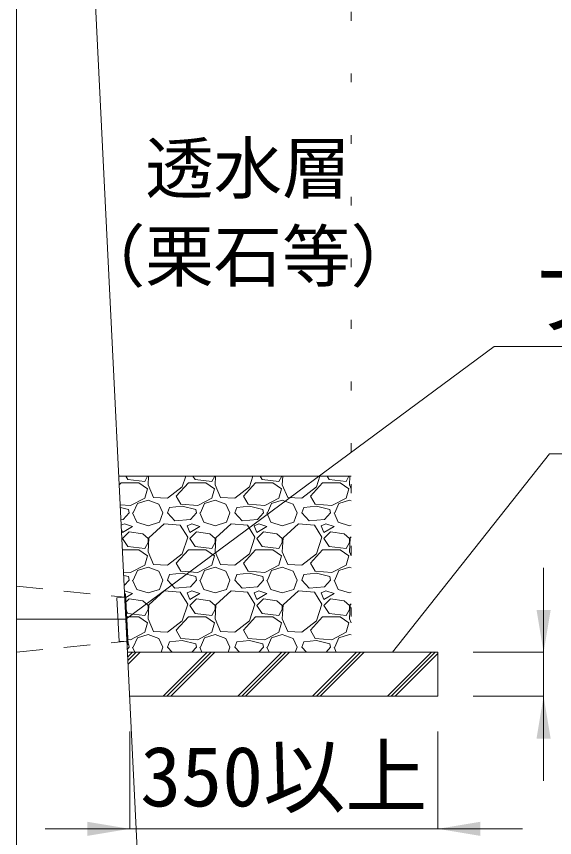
# Model space of a CAD drawing. Units: millimetres at full size, sheet at 1:40; details may follow other scales. Extents: x 221193 to 264773, y 874627 to 883926.
# Drawn here: x 258208 to 258819, y 878707 to 879640 of the extents above; entities that cross this region are included whole.
import ezdxf
from ezdxf.enums import TextEntityAlignment as Align

# ---------------------------------------------------------------- set-up
doc = ezdxf.new("R2010")
doc.units = ezdxf.units.MM
doc.header["$LTSCALE"] = 40
for name, pattern in [('DOTTED', [1.75, 0.25, -1.5]), ('USER1', [10, 6.25, -1.25, 1.25, -1.25]), ('USER2', [1.35, 0.75, -0.6])]:
    doc.linetypes.add(name, pattern=pattern)
for name, color, linetype, lineweight in [('0_2', 7, 'Continuous', 15), ('ハッチング', 7, 'Continuous', 5), ('フィルター', 3, 'Continuous', 13), ('寸法線', 7, 'Continuous', 13), ('引出線', 4, 'Continuous', 9), ('本体', 2, 'Continuous', 20), ('補助線', 8, 'Continuous', 13)]:
    doc.layers.add(name, color=color, linetype=linetype, lineweight=lineweight)
doc.styles.add('ＭＳ ゴシック', font='')
doc.styles.get('ＭＳ ゴシック').set_extended_font_data('MS Gothic')

# ---------------------------------------------------------------- blocks, each defined once
blk = doc.blocks.new('filled_arrow')
at = {"color": 0, "linetype": 'Continuous', "lineweight": -2}
blk.add_solid([(7.5, 1.25), (0, 0), (7.5, -1.25)], dxfattribs=at)

msp = doc.modelspace()

# ---------------------------------------------------------------- hatches: boundary and pattern name
at = {"layer": 'ハッチング'}
h = msp.add_hatch(dxfattribs=at)
h.set_pattern_fill('USER', color=256, style=0, pattern_type=2)
h.set_pattern_definition([(45, (152972.71, 887762.86), (-42.42641, 42.42641), []), (45, (152977.06, 887762.86), (-42.42641, 42.42641), []), (45, (152981.41, 887762.86), (-42.42641, 42.42641), [])])
h.paths.add_polyline_path([(258686.4, 878867.79), (258686.4, 878917.79), (258333.94, 878917.79), (258336.4, 878867.79)])

# ---------------------------------------------------------------- linework, layer by layer
at = {"layer": '0_2', "linetype": 'DOTTED', "lineweight": 9}
for p, q in [((258587.83, 879855.28), (258587.83, 879108.58)), ((258587.83, 879108.58), (258587.83, 878917.79))]:
    msp.add_line(p, q, dxfattribs=at)
at = {"layer": '0_2'}
for p, q in [((258333.94, 878917.79), (258686.4, 878917.79)), ((258686.4, 878917.79), (258686.4, 878867.79)), ((258336.4, 878867.79), (258686.4, 878867.79))]:
    msp.add_line(p, q, dxfattribs=at)
at = {"layer": 'ハッチング'}
for p, q in [((258332.03, 879117.79), (258334.45, 879114.16)), ((258334.45, 879114.16), (258353.5, 879111.88)), ((258353.5, 879111.88), (258356.78, 879117.79)), ((258357.77, 879117.79), (258357.31, 879108.07)), ((258396.17, 879105.78), (258400.01, 879117.79)), ((258408.23, 879117.79), (258410.65, 879114.16)), ((258410.65, 879114.16), (258429.7, 879111.88)), ((258429.7, 879111.88), (258432.98, 879117.79)), ((258433.97, 879117.79), (258433.51, 879108.07)), ((258472.37, 879105.78), (258476.21, 879117.79)), ((258484.43, 879117.79), (258486.85, 879114.16)), ((258486.85, 879114.16), (258505.9, 879111.88)), ((258505.9, 879111.88), (258509.18, 879117.79)), ((258510.17, 879117.79), (258509.71, 879108.07)), ((258548.57, 879105.78), (258552.41, 879117.79)), ((258560.63, 879117.79), (258563.05, 879114.16)), ((258563.05, 879114.16), (258582.1, 879111.88)), ((258582.1, 879111.88), (258585.38, 879117.79)), ((258586.37, 879117.79), (258585.91, 879108.07)), ((258324.59, 879107.87), (258326.83, 879110.35)), ((258326.83, 879110.35), (258346.64, 879110.35)), ((258346.64, 879110.35), (258356.54, 879103.49)), ((258356.54, 879103.49), (258353.5, 879092.83)), ((258357.31, 879108.07), (258363.4, 879093.59)), ((258379.4, 879092.83), (258396.17, 879105.78)), ((258389.31, 879095.11), (258403.03, 879110.35)), ((258403.03, 879110.35), (258422.84, 879110.35)), ((258422.84, 879110.35), (258432.74, 879103.49)), ((258432.74, 879103.49), (258429.7, 879092.83)), ((258433.51, 879108.07), (258439.6, 879093.59)), ((258455.6, 879092.83), (258472.37, 879105.78)), ((258465.51, 879095.11), (258479.23, 879110.35)), ((258479.23, 879110.35), (258499.04, 879110.35)), ((258499.04, 879110.35), (258508.94, 879103.49)), ((258508.94, 879103.49), (258505.9, 879092.83)), ((258509.71, 879108.07), (258515.8, 879093.59)), ((258531.8, 879092.83), (258548.57, 879105.78)), ((258541.71, 879095.11), (258555.43, 879110.35)), ((258555.43, 879110.35), (258575.24, 879110.35)), ((258575.24, 879110.35), (258585.14, 879103.49)), ((258585.14, 879103.49), (258582.1, 879092.83)), ((258585.91, 879108.07), (258587.83, 879103.48)), ((258394.64, 879085.97), (258389.31, 879095.11)), ((258470.84, 879085.97), (258465.51, 879095.11)), ((258547.04, 879085.97), (258541.71, 879095.11)), ((258337.49, 879084.44), (258325.7, 879085.39)), ((258353.5, 879092.83), (258337.49, 879084.44)), ((258340.54, 879076.06), (258345.11, 879086.73)), ((258345.11, 879086.73), (258357.31, 879090.54)), ((258357.31, 879090.54), (258369.5, 879085.97)), ((258363.4, 879093.59), (258379.4, 879092.83)), ((258369.5, 879085.97), (258374.07, 879076.06)), ((258413.69, 879084.44), (258394.64, 879085.97)), ((258429.7, 879092.83), (258413.69, 879084.44)), ((258416.74, 879076.06), (258421.31, 879086.73)), ((258421.31, 879086.73), (258433.51, 879090.54)), ((258433.51, 879090.54), (258445.7, 879085.97)), ((258439.6, 879093.59), (258455.6, 879092.83)), ((258445.7, 879085.97), (258450.27, 879076.06)), ((258489.89, 879084.44), (258470.84, 879085.97)), ((258505.9, 879092.83), (258489.89, 879084.44)), ((258492.94, 879076.06), (258497.51, 879086.73)), ((258497.51, 879086.73), (258509.71, 879090.54)), ((258509.71, 879090.54), (258521.9, 879085.97)), ((258515.8, 879093.59), (258531.8, 879092.83)), ((258521.9, 879085.97), (258526.47, 879076.06)), ((258566.09, 879084.44), (258547.04, 879085.97)), ((258582.1, 879092.83), (258566.09, 879084.44)), ((258569.14, 879076.06), (258573.71, 879086.73)), ((258573.71, 879086.73), (258585.91, 879090.54)), ((258585.91, 879090.54), (258587.83, 879089.82)), ((258335.21, 879079.87), (258325.85, 879082.21)), ((258335.97, 879076.06), (258329.11, 879068.44)), ((258335.97, 879076.06), (258335.21, 879079.87)), ((258339.78, 879076.06), (258344.35, 879065.39)), ((258370.26, 879065.39), (258374.07, 879076.06)), ((258379.4, 879076.06), (258381.69, 879082.16)), ((258387.79, 879066.92), (258379.4, 879076.06)), ((258396.17, 879083.68), (258381.69, 879082.16)), ((258411.41, 879079.87), (258396.17, 879083.68)), ((258412.17, 879076.06), (258405.31, 879068.44)), ((258412.17, 879076.06), (258411.41, 879079.87)), ((258415.98, 879076.06), (258420.55, 879065.39)), ((258446.46, 879065.39), (258450.27, 879076.06)), ((258455.6, 879076.06), (258457.89, 879082.16)), ((258463.99, 879066.92), (258455.6, 879076.06)), ((258472.37, 879083.68), (258457.89, 879082.16)), ((258487.61, 879079.87), (258472.37, 879083.68)), ((258488.37, 879076.06), (258481.51, 879068.44)), ((258488.37, 879076.06), (258487.61, 879079.87)), ((258492.18, 879076.06), (258496.75, 879065.39)), ((258522.66, 879065.39), (258526.47, 879076.06)), ((258531.8, 879076.06), (258534.09, 879082.16)), ((258540.19, 879066.92), (258531.8, 879076.06)), ((258548.57, 879083.68), (258534.09, 879082.16)), ((258563.81, 879079.87), (258548.57, 879083.68)), ((258564.57, 879076.06), (258557.71, 879068.44)), ((258564.57, 879076.06), (258563.81, 879079.87)), ((258568.38, 879076.06), (258572.95, 879065.39)), ((258329.11, 879068.44), (258326.54, 879068.22)), ((258405.31, 879068.44), (258387.79, 879066.92)), ((258481.51, 879068.44), (258463.99, 879066.92)), ((258557.71, 879068.44), (258540.19, 879066.92)), ((258330.64, 879063.87), (258326.84, 879062.24)), ((258327.09, 879057.12), (258328.35, 879053.96)), ((258328.35, 879053.96), (258339.78, 879060.82)), ((258339.78, 879060.82), (258330.64, 879063.87)), ((258344.35, 879065.39), (258357.31, 879061.58)), ((258357.31, 879061.58), (258370.26, 879065.39)), ((258375.59, 879063.87), (258358.07, 879047.87)), ((258393.88, 879062.35), (258375.59, 879063.87)), ((258402.26, 879048.63), (258393.88, 879062.35)), ((258406.84, 879063.87), (258401.5, 879061.58)), ((258401.5, 879061.58), (258404.55, 879053.96)), ((258404.55, 879053.96), (258415.98, 879060.82)), ((258415.98, 879060.82), (258406.84, 879063.87)), ((258420.55, 879065.39), (258433.51, 879061.58)), ((258433.51, 879061.58), (258446.46, 879065.39)), ((258451.79, 879063.87), (258434.27, 879047.87)), ((258470.08, 879062.35), (258451.79, 879063.87)), ((258478.46, 879048.63), (258470.08, 879062.35)), ((258483.04, 879063.87), (258477.7, 879061.58)), ((258477.7, 879061.58), (258480.75, 879053.96)), ((258480.75, 879053.96), (258492.18, 879060.82)), ((258492.18, 879060.82), (258483.04, 879063.87)), ((258496.75, 879065.39), (258509.71, 879061.58)), ((258509.71, 879061.58), (258522.66, 879065.39)), ((258527.99, 879063.87), (258510.47, 879047.87)), ((258546.28, 879062.35), (258527.99, 879063.87)), ((258554.66, 879048.63), (258546.28, 879062.35)), ((258559.24, 879063.87), (258553.9, 879061.58)), ((258553.9, 879061.58), (258556.95, 879053.96)), ((258556.95, 879053.96), (258568.38, 879060.82)), ((258568.38, 879060.82), (258559.24, 879063.87)), ((258572.95, 879065.39), (258585.91, 879061.58)), ((258585.91, 879061.58), (258587.83, 879062.15)), ((258335.97, 879054.73), (258328.35, 879047.11)), ((258351.21, 879052.44), (258335.97, 879054.73)), ((258357.31, 879047.11), (258351.21, 879052.44)), ((258358.07, 879047.87), (258357.31, 879031.87)), ((258396.17, 879029.58), (258402.26, 879048.63)), ((258412.17, 879054.73), (258404.55, 879047.11)), ((258427.41, 879052.44), (258412.17, 879054.73)), ((258433.51, 879047.11), (258427.41, 879052.44)), ((258434.27, 879047.87), (258433.51, 879031.87)), ((258472.37, 879029.58), (258478.46, 879048.63)), ((258488.37, 879054.73), (258480.75, 879047.11)), ((258503.61, 879052.44), (258488.37, 879054.73)), ((258509.71, 879047.11), (258503.61, 879052.44)), ((258510.47, 879047.87), (258509.71, 879031.87)), ((258548.57, 879029.58), (258554.66, 879048.63)), ((258564.57, 879054.73), (258556.95, 879047.11)), ((258579.81, 879052.44), (258564.57, 879054.73)), ((258585.91, 879047.11), (258579.81, 879052.44)), ((258586.67, 879047.87), (258585.91, 879031.87)), ((258587.83, 879048.93), (258586.67, 879047.87)), ((258328.35, 879047.11), (258334.45, 879037.96)), ((258353.5, 879035.68), (258357.31, 879042.53)), ((258357.31, 879042.53), (258357.31, 879047.11)), ((258404.55, 879047.11), (258410.65, 879037.96)), ((258429.7, 879035.68), (258433.51, 879042.53)), ((258433.51, 879042.53), (258433.51, 879047.11)), ((258480.75, 879047.11), (258486.85, 879037.96)), ((258505.9, 879035.68), (258509.71, 879042.53)), ((258509.71, 879042.53), (258509.71, 879047.11)), ((258556.95, 879047.11), (258563.05, 879037.96)), ((258582.1, 879035.68), (258585.91, 879042.53)), ((258585.91, 879042.53), (258585.91, 879047.11)), ((258328.22, 879034.15), (258346.64, 879034.15)), ((258334.45, 879037.96), (258353.5, 879035.68)), ((258346.64, 879034.15), (258356.54, 879027.29)), ((258357.31, 879031.87), (258363.4, 879017.39)), ((258379.4, 879016.63), (258396.17, 879029.58)), ((258389.31, 879018.91), (258403.03, 879034.15)), ((258403.03, 879034.15), (258422.84, 879034.15)), ((258410.65, 879037.96), (258429.7, 879035.68)), ((258422.84, 879034.15), (258432.74, 879027.29)), ((258433.51, 879031.87), (258439.6, 879017.39)), ((258455.6, 879016.63), (258472.37, 879029.58)), ((258465.51, 879018.91), (258479.23, 879034.15)), ((258479.23, 879034.15), (258499.04, 879034.15)), ((258486.85, 879037.96), (258505.9, 879035.68)), ((258499.04, 879034.15), (258508.94, 879027.29)), ((258509.71, 879031.87), (258515.8, 879017.39)), ((258531.8, 879016.63), (258548.57, 879029.58)), ((258541.71, 879018.91), (258555.43, 879034.15)), ((258555.43, 879034.15), (258575.24, 879034.15)), ((258563.05, 879037.96), (258582.1, 879035.68)), ((258575.24, 879034.15), (258585.14, 879027.29)), ((258585.91, 879031.87), (258587.83, 879027.28)), ((258356.54, 879027.29), (258353.5, 879016.63)), ((258432.74, 879027.29), (258429.7, 879016.63)), ((258508.94, 879027.29), (258505.9, 879016.63)), ((258585.14, 879027.29), (258582.1, 879016.63)), ((258353.5, 879016.63), (258337.49, 879008.24)), ((258340.54, 878999.86), (258345.11, 879010.53)), ((258345.11, 879010.53), (258357.31, 879014.34)), ((258357.31, 879014.34), (258369.5, 879009.77)), ((258363.4, 879017.39), (258379.4, 879016.63)), ((258394.64, 879009.77), (258389.31, 879018.91)), ((258429.7, 879016.63), (258413.69, 879008.24)), ((258416.74, 878999.86), (258421.31, 879010.53)), ((258421.31, 879010.53), (258433.51, 879014.34)), ((258433.51, 879014.34), (258445.7, 879009.77)), ((258439.6, 879017.39), (258455.6, 879016.63)), ((258470.84, 879009.77), (258465.51, 879018.91)), ((258505.9, 879016.63), (258489.89, 879008.24)), ((258492.94, 878999.86), (258497.51, 879010.53)), ((258497.51, 879010.53), (258509.71, 879014.34)), ((258509.71, 879014.34), (258521.9, 879009.77)), ((258515.8, 879017.39), (258531.8, 879016.63)), ((258547.04, 879009.77), (258541.71, 879018.91)), ((258582.1, 879016.63), (258566.09, 879008.24)), ((258569.14, 878999.86), (258573.71, 879010.53)), ((258573.71, 879010.53), (258585.91, 879014.34)), ((258585.91, 879014.34), (258587.83, 879013.62)), ((258337.49, 879008.24), (258329.46, 879008.89)), ((258335.21, 879003.67), (258329.65, 879005.06)), ((258335.97, 878999.86), (258335.21, 879003.67)), ((258369.5, 879009.77), (258374.07, 878999.86)), ((258379.4, 878999.86), (258381.69, 879005.96)), ((258396.17, 879007.48), (258381.69, 879005.96)), ((258413.69, 879008.24), (258394.64, 879009.77)), ((258411.41, 879003.67), (258396.17, 879007.48)), ((258412.17, 878999.86), (258411.41, 879003.67)), ((258445.7, 879009.77), (258450.27, 878999.86)), ((258455.6, 878999.86), (258457.89, 879005.96)), ((258472.37, 879007.48), (258457.89, 879005.96)), ((258489.89, 879008.24), (258470.84, 879009.77)), ((258487.61, 879003.67), (258472.37, 879007.48)), ((258488.37, 878999.86), (258487.61, 879003.67)), ((258521.9, 879009.77), (258526.47, 878999.86)), ((258531.8, 878999.86), (258534.09, 879005.96)), ((258548.57, 879007.48), (258534.09, 879005.96)), ((258566.09, 879008.24), (258547.04, 879009.77)), ((258563.81, 879003.67), (258548.57, 879007.48)), ((258564.57, 878999.86), (258563.81, 879003.67)), ((258335.97, 878999.86), (258330.22, 878993.47)), ((258339.78, 878999.86), (258344.35, 878989.19)), ((258370.26, 878989.19), (258374.07, 878999.86)), ((258387.79, 878990.72), (258379.4, 878999.86)), ((258405.31, 878992.24), (258387.79, 878990.72)), ((258412.17, 878999.86), (258405.31, 878992.24)), ((258415.98, 878999.86), (258420.55, 878989.19)), ((258446.46, 878989.19), (258450.27, 878999.86)), ((258463.99, 878990.72), (258455.6, 878999.86)), ((258481.51, 878992.24), (258463.99, 878990.72)), ((258488.37, 878999.86), (258481.51, 878992.24)), ((258492.18, 878999.86), (258496.75, 878989.19)), ((258522.66, 878989.19), (258526.47, 878999.86)), ((258540.19, 878990.72), (258531.8, 878999.86)), ((258557.71, 878992.24), (258540.19, 878990.72)), ((258564.57, 878999.86), (258557.71, 878992.24)), ((258568.38, 878999.86), (258572.95, 878989.19)), ((258330.64, 878987.67), (258330.51, 878987.62)), ((258339.78, 878984.62), (258330.64, 878987.67)), ((258331.89, 878979.89), (258339.78, 878984.62)), ((258344.35, 878989.19), (258357.31, 878985.38)), ((258357.31, 878985.38), (258370.26, 878989.19)), ((258375.59, 878987.67), (258358.07, 878971.67)), ((258393.88, 878986.15), (258375.59, 878987.67)), ((258402.26, 878972.43), (258393.88, 878986.15)), ((258406.84, 878987.67), (258401.5, 878985.38)), ((258401.5, 878985.38), (258404.55, 878977.76)), ((258404.55, 878977.76), (258415.98, 878984.62)), ((258415.98, 878984.62), (258406.84, 878987.67)), ((258420.55, 878989.19), (258433.51, 878985.38)), ((258433.51, 878985.38), (258446.46, 878989.19)), ((258451.79, 878987.67), (258434.27, 878971.67)), ((258470.08, 878986.15), (258451.79, 878987.67)), ((258478.46, 878972.43), (258470.08, 878986.15)), ((258483.04, 878987.67), (258477.7, 878985.38)), ((258477.7, 878985.38), (258480.75, 878977.76)), ((258480.75, 878977.76), (258492.18, 878984.62)), ((258492.18, 878984.62), (258483.04, 878987.67)), ((258496.75, 878989.19), (258509.71, 878985.38)), ((258509.71, 878985.38), (258522.66, 878989.19)), ((258527.99, 878987.67), (258510.47, 878971.67)), ((258546.28, 878986.15), (258527.99, 878987.67)), ((258554.66, 878972.43), (258546.28, 878986.15)), ((258559.24, 878987.67), (258553.9, 878985.38)), ((258553.9, 878985.38), (258556.95, 878977.76)), ((258556.95, 878977.76), (258568.38, 878984.62)), ((258568.38, 878984.62), (258559.24, 878987.67)), ((258572.95, 878989.19), (258585.91, 878985.38)), ((258585.91, 878985.38), (258587.83, 878985.95)), ((258335.97, 878978.53), (258332.14, 878974.7)), ((258351.21, 878976.24), (258335.97, 878978.53)), ((258357.31, 878970.91), (258351.21, 878976.24)), ((258412.17, 878978.53), (258404.55, 878970.91)), ((258427.41, 878976.24), (258412.17, 878978.53)), ((258433.51, 878970.91), (258427.41, 878976.24)), ((258488.37, 878978.53), (258480.75, 878970.91)), ((258503.61, 878976.24), (258488.37, 878978.53)), ((258509.71, 878970.91), (258503.61, 878976.24)), ((258564.57, 878978.53), (258556.95, 878970.91)), ((258579.81, 878976.24), (258564.57, 878978.53)), ((258585.91, 878970.91), (258579.81, 878976.24)), ((258587.83, 878972.73), (258586.67, 878971.67)), ((258332.65, 878964.46), (258334.45, 878961.76)), ((258353.5, 878959.48), (258357.31, 878966.33)), ((258358.07, 878971.67), (258357.31, 878955.67)), ((258357.31, 878966.33), (258357.31, 878970.91)), ((258396.17, 878953.38), (258402.26, 878972.43)), ((258404.55, 878970.91), (258410.65, 878961.76)), ((258429.7, 878959.48), (258433.51, 878966.33)), ((258434.27, 878971.67), (258433.51, 878955.67)), ((258433.51, 878966.33), (258433.51, 878970.91)), ((258472.37, 878953.38), (258478.46, 878972.43)), ((258480.75, 878970.91), (258486.85, 878961.76)), ((258505.9, 878959.48), (258509.71, 878966.33)), ((258510.47, 878971.67), (258509.71, 878955.67)), ((258509.71, 878966.33), (258509.71, 878970.91)), ((258548.57, 878953.38), (258554.66, 878972.43)), ((258556.95, 878970.91), (258563.05, 878961.76)), ((258582.1, 878959.48), (258585.91, 878966.33)), ((258586.67, 878971.67), (258585.91, 878955.67)), ((258585.91, 878966.33), (258585.91, 878970.91)), ((258332.97, 878957.95), (258346.64, 878957.95)), ((258334.45, 878961.76), (258353.5, 878959.48)), ((258346.64, 878957.95), (258356.54, 878951.09)), ((258357.31, 878955.67), (258363.4, 878941.19)), ((258389.31, 878942.71), (258403.03, 878957.95)), ((258403.03, 878957.95), (258422.84, 878957.95)), ((258410.65, 878961.76), (258429.7, 878959.48)), ((258422.84, 878957.95), (258432.74, 878951.09)), ((258433.51, 878955.67), (258439.6, 878941.19)), ((258465.51, 878942.71), (258479.23, 878957.95)), ((258479.23, 878957.95), (258499.04, 878957.95)), ((258486.85, 878961.76), (258505.9, 878959.48)), ((258499.04, 878957.95), (258508.94, 878951.09)), ((258509.71, 878955.67), (258515.8, 878941.19)), ((258541.71, 878942.71), (258555.43, 878957.95)), ((258555.43, 878957.95), (258575.24, 878957.95)), ((258563.05, 878961.76), (258582.1, 878959.48)), ((258575.24, 878957.95), (258585.14, 878951.09)), ((258585.91, 878955.67), (258587.83, 878951.08)), ((258356.54, 878951.09), (258353.5, 878940.43)), ((258379.4, 878940.43), (258396.17, 878953.38)), ((258432.74, 878951.09), (258429.7, 878940.43)), ((258455.6, 878940.43), (258472.37, 878953.38)), ((258508.94, 878951.09), (258505.9, 878940.43)), ((258531.8, 878940.43), (258548.57, 878953.38)), ((258585.14, 878951.09), (258582.1, 878940.43)), ((258353.5, 878940.43), (258337.49, 878932.04)), ((258345.11, 878934.33), (258357.31, 878938.14)), ((258357.31, 878938.14), (258369.5, 878933.57)), ((258363.4, 878941.19), (258379.4, 878940.43)), ((258394.64, 878933.57), (258389.31, 878942.71)), ((258429.7, 878940.43), (258413.69, 878932.04)), ((258421.31, 878934.33), (258433.51, 878938.14)), ((258433.51, 878938.14), (258445.7, 878933.57)), ((258439.6, 878941.19), (258455.6, 878940.43)), ((258470.84, 878933.57), (258465.51, 878942.71)), ((258505.9, 878940.43), (258489.89, 878932.04)), ((258497.51, 878934.33), (258509.71, 878938.14)), ((258509.71, 878938.14), (258521.9, 878933.57)), ((258515.8, 878941.19), (258531.8, 878940.43)), ((258547.04, 878933.57), (258541.71, 878942.71)), ((258582.1, 878940.43), (258566.09, 878932.04)), ((258573.71, 878934.33), (258585.91, 878938.14)), ((258585.91, 878938.14), (258587.83, 878937.42)), ((258337.49, 878932.04), (258334.23, 878932.31)), ((258335.21, 878927.47), (258334.46, 878927.66)), ((258335.97, 878923.66), (258335.21, 878927.47)), ((258340.54, 878923.66), (258345.11, 878934.33)), ((258369.5, 878933.57), (258374.07, 878923.66)), ((258379.4, 878923.66), (258381.69, 878929.76)), ((258396.17, 878931.28), (258381.69, 878929.76)), ((258413.69, 878932.04), (258394.64, 878933.57)), ((258411.41, 878927.47), (258396.17, 878931.28)), ((258412.17, 878923.66), (258411.41, 878927.47)), ((258416.74, 878923.66), (258421.31, 878934.33)), ((258445.7, 878933.57), (258450.27, 878923.66)), ((258455.6, 878923.66), (258457.89, 878929.76)), ((258472.37, 878931.28), (258457.89, 878929.76)), ((258489.89, 878932.04), (258470.84, 878933.57)), ((258487.61, 878927.47), (258472.37, 878931.28)), ((258488.37, 878923.66), (258487.61, 878927.47)), ((258492.94, 878923.66), (258497.51, 878934.33)), ((258521.9, 878933.57), (258526.47, 878923.66)), ((258531.8, 878923.66), (258534.09, 878929.76)), ((258548.57, 878931.28), (258534.09, 878929.76)), ((258566.09, 878932.04), (258547.04, 878933.57)), ((258563.81, 878927.47), (258548.57, 878931.28)), ((258564.57, 878923.66), (258563.81, 878927.47)), ((258569.14, 878923.66), (258573.71, 878934.33)), ((258335.97, 878923.66), (258333.77, 878921.22)), ((258339.78, 878923.66), (258342.3, 878917.79)), ((258371.97, 878917.79), (258374.07, 878923.66)), ((258384.78, 878917.79), (258379.4, 878923.66)), ((258412.17, 878923.66), (258406.89, 878917.79)), ((258415.98, 878923.66), (258418.5, 878917.79)), ((258448.17, 878917.79), (258450.27, 878923.66)), ((258460.98, 878917.79), (258455.6, 878923.66)), ((258488.37, 878923.66), (258483.09, 878917.79)), ((258492.18, 878923.66), (258494.7, 878917.79)), ((258524.37, 878917.79), (258526.47, 878923.66)), ((258537.18, 878917.79), (258531.8, 878923.66)), ((258564.57, 878923.66), (258559.29, 878917.79)), ((258568.38, 878923.66), (258570.9, 878917.79))]:
    msp.add_line(p, q, dxfattribs=at)
at = {"layer": 'フィルター'}
for p, q in [((258330.68, 878984.02), (258331.68, 878984.07)), ((258321.88, 878979.8), (258330.87, 878980.25)), ((258321.88, 878979.8), (258324.34, 878929.86)), ((258324.34, 878929.86), (258333.32, 878930.31)), ((258333.51, 878926.53), (258334.51, 878926.58))]:
    msp.add_line(p, q, dxfattribs=at)
at = {"layer": 'フィルター', "lineweight": 20}
for p, q in [((258330.68, 878984.02), (258333.51, 878926.53)), ((258331.68, 878984.07), (258334.51, 878926.58))]:
    msp.add_line(p, q, dxfattribs=at)
at = {"layer": '寸法線'}
for p, q in [((258806.33, 878771.79), (258806.33, 879013.79)), ((258726.4, 878917.79), (258806.33, 878917.79)), ((258726.4, 878867.79), (258806.33, 878867.79)), ((258336.4, 878827.79), (258336.4, 878717.19)), ((258686.4, 878827.79), (258686.4, 878717.19)), ((258240.4, 878717.19), (258782.4, 878717.19))]:
    msp.add_line(p, q, dxfattribs=at)
at = {"layer": '引出線', "lineweight": 13}
msp.add_lwpolyline([(258332.1, 878955.28), (258750.06, 879265.03), (259235.94, 879265.03)], dxfattribs=at)
at = {"layer": '引出線'}
msp.add_lwpolyline([(258634.75, 878917.79), (258813.1, 879143.28), (259583.33, 879143.28)], dxfattribs=at)
at = {"layer": '本体'}
for p, q in [((258207.83, 880096.28), (258207.83, 878355.28)), ((258287.83, 879855.28), (258347.83, 878635.28))]:
    msp.add_line(p, q, dxfattribs=at)
at = {"layer": '本体', "linetype": 'USER2', "lineweight": 9}
for p, q in [((258207.83, 878992.78), (258330.87, 878980.28)), ((258207.83, 878917.78), (258333.33, 878930.28))]:
    msp.add_line(p, q, dxfattribs=at)
at = {"layer": '補助線'}
for p, q in [((258587.83, 879117.79), (258324.1, 879117.79)), ((258323.11, 878954.83), (258333.1, 878955.33))]:
    msp.add_line(p, q, dxfattribs=at)
at = {"layer": '補助線', "linetype": 'USER1', "lineweight": 20}
msp.add_line((258207.83, 878955.28), (258332.1, 878955.28), dxfattribs=at)

# ---------------------------------------------------------------- block references
at = {"layer": '寸法線', "xscale": 6.4, "yscale": 6.4}
for p, rotation in [((258806.33, 878917.79), 90), ((258806.33, 878867.79), 270), ((258336.4, 878717.19), 180)]:
    msp.add_blockref('filled_arrow', p, dxfattribs=dict(at, rotation=rotation))
msp.add_blockref('filled_arrow', (258686.4, 878717.19), dxfattribs=at)
at = {"layer": '引出線', "lineweight": 13, "xscale": 0.16, "yscale": 0.16, "rotation": 36.5}
msp.add_blockref('filled_arrow', (258332.1, 878955.28), dxfattribs=at)
at = {"layer": '引出線', "xscale": 0.16, "yscale": 0.16, "rotation": 51.7}
msp.add_blockref('filled_arrow', (258634.75, 878917.79), dxfattribs=at)

# ---------------------------------------------------------------- texts
at = {"layer": '寸法線', "style": 'ＭＳ ゴシック'}
msp.add_text('350以上', height=68.36, dxfattribs=at).set_placement((258511.4, 878776.84), align=Align.MIDDLE_CENTER)
at = {"layer": '引出線', "style": 'ＭＳ ゴシック'}
for s, height, p in [('透水層', 56.96, (258354.12, 879496.23)), ('（栗石等）', 56.96, (258276.42, 879396.23)), ('フィルター', 68.36, (258790.06, 879353.99))]:
    msp.add_text(s, height=height, dxfattribs=at).set_placement(p, align=Align.TOP_LEFT)

doc.saveas('drawing.dxf')
